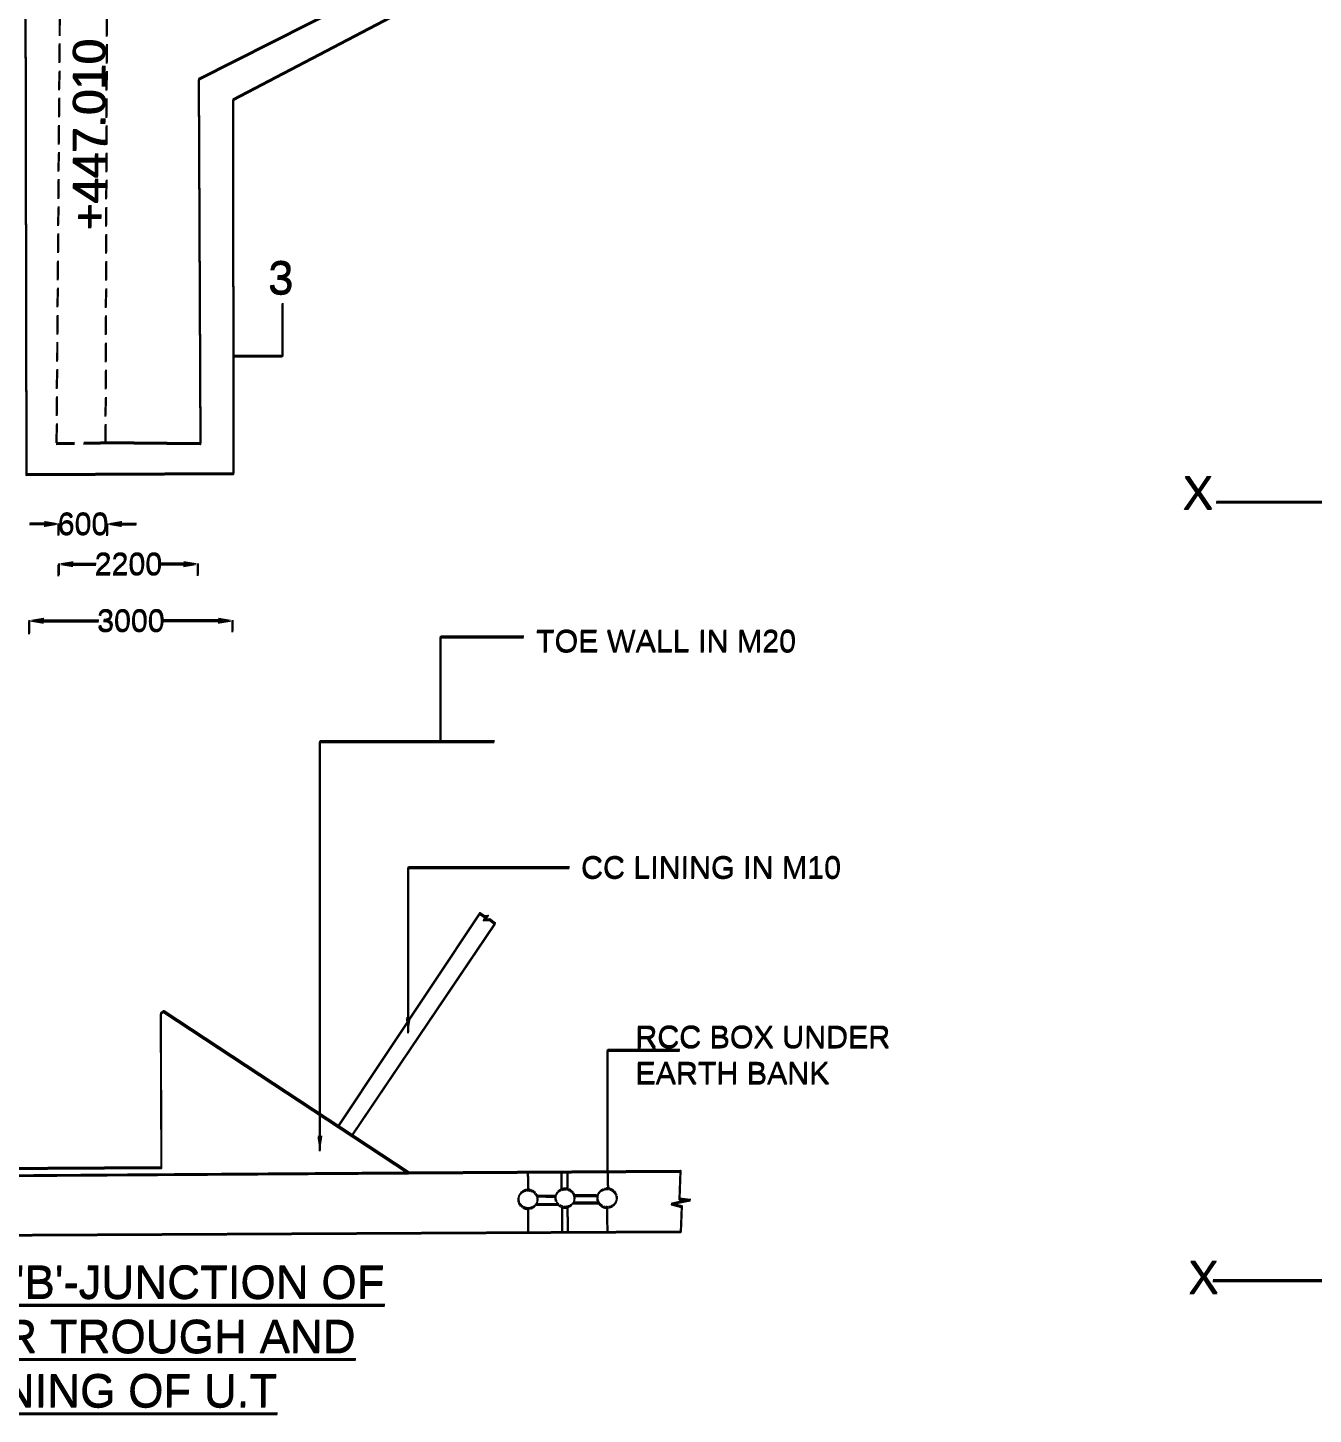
# Model space of a CAD drawing. Header units: inches. Extents: x 112 to 101600, y 95 to 62139.
# Drawn here: x 9027 to 26786, y 178 to 19334 of the extents above; entities that cross this region are included whole.
import ezdxf

# ---------------------------------------------------------------- set-up
doc = ezdxf.new("R2010")
doc.units = ezdxf.units.IN
doc.header["$MEASUREMENT"] = 0
doc.linetypes.add('HIDDEN2', pattern=[0.1875, 0.125, -0.0625])
for name, color, linetype in [('DIM', 7, 'Continuous'), ('DRAWING', 7, 'Continuous'), ('TEXT', 255, 'Continuous')]:
    doc.layers.add(name, color=color, linetype=linetype)
doc.styles.get("Standard").update_dxf_attribs({"font": 'arial.ttf'})
doc.dimstyles.new('HOZ', dxfattribs={"dimtxt": 300, "dimasz": 200, "dimexe": 0.18, "dimexo": 0.0625, "dimgap": 0.09, "dimtad": 0, "dimtih": 1, "dimtoh": 1, "dimdec": 0, "dimzin": 0, "dimdsep": 46, "dimtxsty": 'Standard', "dimcen": 0, "dimadec": 0, "dimazin": 0, "dimtfac": 1, "dimtdec": 0, "dimtofl": 0, "dimtmove": 0, "dimatfit": 3, "dimfxl": 1, "dimtolj": 1, "dimtzin": 0, "dimarcsym": 0})
doc.dimstyles.get("Standard").update_dxf_attribs({"dimtxt": 0.18, "dimasz": 0.18, "dimexe": 0.18, "dimexo": 0.0625, "dimgap": 0.09, "dimtad": 0, "dimtih": 1, "dimtoh": 1, "dimdec": 4, "dimzin": 0, "dimdsep": 46, "dimtxsty": 'Standard', "dimblk": 'OBLIQUE', "dimcen": 0.09, "dimadec": 0, "dimazin": 0, "dimtfac": 1, "dimtdec": 4, "dimtofl": 0, "dimtmove": 0, "dimatfit": 3, "dimfxl": 1, "dimtolj": 1, "dimtzin": 0, "dimarcsym": 0})

# ---------------------------------------------------------------- blocks, each defined once
blk = doc.blocks.new('*D24')
at = {"layer": 'Defpoints', "color": 0, "transparency": 16777216}
for p in [(10125, 12469), (9453, 12317), (10125, 12313)]:
    blk.add_point(p, dxfattribs=at)
at = {"layer": 'DIM', "color": 0, "lineweight": -2, "transparency": 16777216}
for p, q in [((9253, 12469), (9053, 12469)), ((9453, 12317), (9453, 12469)), ((10125, 12313), (10125, 12469)), ((10325, 12469), (10525, 12469))]:
    blk.add_line(p, q, dxfattribs=at)
at = {"layer": 'DIM', "color": 0, "transparency": 16777216}
for points in [[(9253, 12502), (9253, 12436), (9453, 12469)], [(10325, 12502), (10325, 12436), (10125, 12469)]]:
    blk.add_solid(points, dxfattribs=at)
at = {"layer": 'DIM', "color": 0, "transparency": 16777216, "insert": (9789, 12469), "char_height": 300, "attachment_point": 5}
blk.add_mtext('\\A1;600', dxfattribs=at)
blk = doc.blocks.new('*D25')
at = {"layer": 'Defpoints', "color": 0, "transparency": 16777216}
for p in [(11378, 11914), (9454, 11758), (11378, 11763)]:
    blk.add_point(p, dxfattribs=at)
at = {"layer": 'DIM', "color": 0, "lineweight": -2, "transparency": 16777216}
for p, q in [((9454, 11758), (9454, 11914)), ((9654, 11914), (9966, 11914)), ((11178, 11914), (10866, 11914)), ((11378, 11763), (11378, 11914))]:
    blk.add_line(p, q, dxfattribs=at)
at = {"layer": 'DIM', "color": 0, "transparency": 16777216}
for points in [[(9654, 11948), (9654, 11881), (9454, 11914)], [(11178, 11948), (11178, 11881), (11378, 11914)]]:
    blk.add_solid(points, dxfattribs=at)
at = {"layer": 'DIM', "color": 0, "transparency": 16777216, "insert": (10416, 11914), "char_height": 300, "attachment_point": 5}
blk.add_mtext('\\A1;2200', dxfattribs=at)
blk = doc.blocks.new('*D26')
at = {"layer": 'Defpoints', "color": 0, "transparency": 16777216}
for p in [(11855, 11132), (9046, 10958), (11855, 10983)]:
    blk.add_point(p, dxfattribs=at)
at = {"layer": 'DIM', "color": 0, "lineweight": -2, "transparency": 16777216}
for p, q in [((9046, 10958), (9046, 11132)), ((9246, 11132), (10003, 11132)), ((11655, 11132), (10898, 11132)), ((11855, 10983), (11855, 11132))]:
    blk.add_line(p, q, dxfattribs=at)
at = {"layer": 'DIM', "color": 0, "transparency": 16777216}
for points in [[(9246, 11165), (9246, 11099), (9046, 11132)], [(11655, 11165), (11655, 11099), (11855, 11132)]]:
    blk.add_solid(points, dxfattribs=at)
at = {"layer": 'DIM', "color": 0, "transparency": 16777216, "insert": (10450, 11132), "char_height": 300, "attachment_point": 5}
blk.add_mtext('\\A1;3000', dxfattribs=at)
blk = doc.blocks.new('_Oblique')
at = {"color": 0, "linetype": 'ByBlock', "lineweight": -2}
blk.add_line((-0.5, -0.5), (0.5, 0.5), dxfattribs=at)
blk = doc.blocks.new('*D87')
at = {"layer": 'Defpoints', "color": 0, "transparency": 16777216}
for p in [(10129, 12486), (9457, 12335), (10129, 12331)]:
    blk.add_point(p, dxfattribs=at)
at = {"layer": 'DIM', "color": 0, "lineweight": -2, "transparency": 16777216}
for p, q in [((9257, 12486), (9057, 12486)), ((9457, 12335), (9457, 12486)), ((10129, 12331), (10129, 12486)), ((10329, 12486), (10529, 12486))]:
    blk.add_line(p, q, dxfattribs=at)
at = {"layer": 'DIM', "color": 0, "transparency": 16777216}
for points in [[(9257, 12520), (9257, 12453), (9457, 12486)], [(10329, 12520), (10329, 12453), (10129, 12486)]]:
    blk.add_solid(points, dxfattribs=at)
at = {"layer": 'DIM', "color": 0, "transparency": 16777216, "insert": (9793, 12486), "char_height": 300, "attachment_point": 5}
blk.add_mtext('\\A1;600', dxfattribs=at)
blk = doc.blocks.new('*D88')
at = {"layer": 'Defpoints', "color": 0, "transparency": 16777216}
for p in [(11382, 11932), (9459, 11776), (11382, 11780)]:
    blk.add_point(p, dxfattribs=at)
at = {"layer": 'DIM', "color": 0, "lineweight": -2, "transparency": 16777216}
for p, q in [((9459, 11776), (9459, 11932)), ((9659, 11932), (9971, 11932)), ((11182, 11932), (10871, 11932)), ((11382, 11780), (11382, 11932))]:
    blk.add_line(p, q, dxfattribs=at)
at = {"layer": 'DIM', "color": 0, "transparency": 16777216}
for points in [[(9659, 11965), (9659, 11898), (9459, 11932)], [(11182, 11965), (11182, 11898), (11382, 11932)]]:
    blk.add_solid(points, dxfattribs=at)
at = {"layer": 'DIM', "color": 0, "transparency": 16777216, "insert": (10421, 11932), "char_height": 300, "attachment_point": 5}
blk.add_mtext('\\A1;2200', dxfattribs=at)
blk = doc.blocks.new('*D89')
at = {"layer": 'Defpoints', "color": 0, "transparency": 16777216}
for p in [(11859, 11149), (9050, 10976), (11859, 11000)]:
    blk.add_point(p, dxfattribs=at)
at = {"layer": 'DIM', "color": 0, "lineweight": -2, "transparency": 16777216}
for p, q in [((9050, 10976), (9050, 11150)), ((9250, 11149), (10008, 11149)), ((11659, 11149), (10902, 11149)), ((11859, 11000), (11859, 11150))]:
    blk.add_line(p, q, dxfattribs=at)
at = {"layer": 'DIM', "color": 0, "transparency": 16777216}
for points in [[(9250, 11183), (9250, 11116), (9050, 11149)], [(11659, 11183), (11659, 11116), (11859, 11149)]]:
    blk.add_solid(points, dxfattribs=at)
at = {"layer": 'DIM', "color": 0, "transparency": 16777216, "insert": (10455, 11149), "char_height": 300, "attachment_point": 5}
blk.add_mtext('\\A1;3000', dxfattribs=at)

msp = doc.modelspace()

# ---------------------------------------------------------------- linework, layer by layer
at = {"layer": 'DRAWING'}
for points in [[(9548.3245, 41002.68845), (9548.3245, 35301.20325), (9548.3245, 27580.24484), (9468.21324, 20289.37703), (8991.78444, 20070.46669), (9007.09082, 13151.66245), (11871.14805, 13165.24643), (11864.56535, 18334.60117), (15421.37869, 20197.76706), (19459.09991, 20563.87329), (21457.46132, 20572.78451), (21444.44692, 23713.58753), (25606.91157, 23713.58753), (35419.43364, 23713.58753), (44694.61351, 23713.58753), (55133.2957, 23713.58753), (64429.2798, 23713.58753), (69882.39832, 23713.58753), (74044.64411, 23713.58753), (74509.51137, 23713.58753), (76317.97932, 23713.58753)], [(9552.82594, 41020.08766), (9552.82594, 35318.60246), (9552.82594, 27597.64404), (9472.71467, 20306.77623), (8996.28587, 20087.86589), (9011.59226, 13169.06165), (11875.64948, 13182.64564), (11869.06679, 18352.00037), (15425.88013, 20215.16627), (19463.60134, 20581.27249), (21461.96276, 20590.18372), (21448.94836, 23730.98673), (25611.413, 23730.98673), (35423.93508, 23730.98673), (44699.11494, 23730.98673), (55137.79713, 23730.98673), (64433.78124, 23730.98673), (69886.89976, 23730.98673), (74049.14554, 23730.98673), (74514.0128, 23730.98673), (76322.48075, 23730.98673)], [(20995.42901, 23703.46296), (20995.42901, 20998.46697), (19406.85067, 20981.7833), (15449.01461, 20663.9883), (11388.06397, 18612.00671), (11411.21717, 13578.08472), (10030.76218, 13590.50736)], [(20999.93045, 23720.86217), (20999.93045, 21015.86618), (19411.3521, 20999.1825), (15453.51604, 20681.38751), (11392.5654, 18629.40591), (11415.71861, 13595.48392), (10035.26362, 13607.90656)], [(13312.81538, 4146.39971), (15266.87359, 7089.09648), (15325.83655, 7044.92397), (15384.7995, 7053.7584), (15322.88836, 6997.80646), (15399.54043, 7006.64107), (15479.14031, 6944.79952), (13506.21609, 4018.80359)], [(13317.31682, 4163.79891), (15271.37503, 7106.49569), (15330.33798, 7062.32317), (15389.30094, 7071.1576), (15327.3898, 7015.20566), (15404.04186, 7024.04028), (15483.64174, 6962.19872), (13510.71753, 4036.20279)], [(4577.25118, 3455.68085), (4580.27667, 3558.51455), (10877.04113, 3594.44163), (10868.50327, 5723.0425), (10908.88355, 5752.76279), (14289.65695, 3522.2975)], [(4572.74975, 3438.28165), (4575.77524, 3541.11535), (10872.5397, 3577.04243), (10864.00183, 5705.64329), (10904.38212, 5735.36359), (14285.15551, 3504.8983)], [(4572.74975, 3438.28165), (14285.15551, 3504.8983), (18041.29448, 3529.00876), (18026.59747, 3145.07454), (18171.92702, 3126.72009), (17919.68833, 3074.99422), (18056.66547, 3041.62261), (18043.37487, 2688.0667), (4609.59134, 2618.30539), (4602.00656, 3041.15463), (4483.13301, 3069.94008), (4701.0678, 3077.36131), (4563.23375, 3146.20091), (4572.74975, 3438.28165)], [(4577.25118, 3455.68085), (14289.65695, 3522.2975), (18045.79591, 3546.40797), (18031.09891, 3162.47374), (18176.42845, 3144.11929), (17924.18976, 3092.39342), (18061.1669, 3059.02181), (18047.8763, 2705.4659), (4614.09278, 2635.7046), (4606.508, 3058.55383), (4487.63444, 3087.33928), (4705.56923, 3094.76052), (4567.73518, 3163.60011), (4577.25118, 3455.68085)]]:
    msp.add_lwpolyline(points, dxfattribs=at)
at = {"layer": 'DRAWING', "color": 3, "linetype": 'HIDDEN2', "ltscale": 2000}
for points in [[(18859.68636, 25638.83807), (18869.80934, 24668.70526), (9468.16801, 19847.24747), (9420.70539, 13582.81986), (10030.76218, 13590.50736)], [(18864.18779, 25656.23728), (18874.31077, 24686.10447), (9472.66945, 19864.64668), (9425.20683, 13600.21906), (10035.26362, 13607.90656)], [(10101.77507, 13589.86832), (10119.89817, 19494.81387), (18791.64225, 23872.54025)], [(10106.27651, 13607.26752), (10124.3996, 19512.21307), (18796.14368, 23889.93945)]]:
    msp.add_lwpolyline(points, dxfattribs=at)
at = {"layer": 'DRAWING', "color": 2, "linetype": 'HIDDEN2'}
for points in [[(15932.82752, 3515.47462), (15934.79024, 3269.43731)], [(15937.32896, 3532.87382), (15939.29167, 3286.83651)], [(16397.62183, 3518.45811), (16396.22512, 3274.01362)], [(16402.12326, 3535.85732), (16400.72656, 3291.41283)], [(16477.0663, 3518.96806), (16480.04165, 3280.81129)], [(16481.56773, 3536.36727), (16484.54308, 3298.2105)], [(17036.95483, 3522.56196), (17038.89411, 3287.20824)], [(17041.45627, 3539.96116), (17043.39555, 3304.60744)], [(16045.99612, 3069.42197), (16351.81577, 3070.01563)], [(16050.49756, 3086.82117), (16356.31721, 3087.41483)], [(16057.76577, 3185.16202), (16322.07985, 3183.74294)], [(16062.2672, 3202.56123), (16326.58128, 3201.14214)], [(16558.23857, 3089.04046), (16914.50994, 3089.09235)], [(16562.74001, 3106.43967), (16919.01137, 3106.49155)], [(16571.68421, 3192.33049), (16900.79386, 3189.97383)], [(16576.18564, 3209.72969), (16905.2953, 3207.37303)], [(15935.83003, 3008.74504), (15937.5521, 2677.13121)], [(15940.33147, 3026.14425), (15942.05353, 2694.53042)], [(16404.09663, 3034.66546), (16405.94066, 2679.56355)], [(16408.59806, 3052.06466), (16410.4421, 2696.96275)], [(16480.62805, 3031.16551), (16482.45184, 2679.96087)], [(16485.12948, 3048.56472), (16486.95328, 2697.36007)], [(17028.06248, 3024.15452), (17029.8351, 2682.80341)], [(17032.56391, 3041.55372), (17034.33654, 2700.20262)]]:
    msp.add_lwpolyline(points, dxfattribs=at)
for centre, radius in [((15935.83003, 3139.09325), 130.34821), ((15940.33147, 3156.49245), 130.34821), ((16447.98725, 3155.91242), 128.94655), ((16452.48868, 3173.31162), 128.94655), ((17028.06248, 3155.90438), 131.74987), ((17032.56391, 3173.30359), 131.74987)]:
    msp.add_circle(centre, radius, dxfattribs=at)

# ---------------------------------------------------------------- texts
at = {"layer": 'DIM', "char_height": 450, "attachment_point": 5, "rotation": 90}
for insert in [(9881.73556, 17869.9345), (9877.23413, 17852.5353)]:
    msp.add_mtext('\\A1;+447.010', dxfattribs=dict(at, insert=insert))
at = {"layer": 'DIM', "char_height": 450, "attachment_point": 5}
for s, insert in [('\\A1;3', (12521.57554, 15866.86195)), ('\\A1;3', (12526.07697, 15884.26115)), ('\\A1;X', (25191.03351, 12896.97341)), ('\\A1;X', (25195.53495, 12914.37261)), ('\\A1;X', (25272.445, 2076.88204)), ('\\A1;X', (25267.94356, 2059.48283))]:
    msp.add_mtext(s, dxfattribs=dict(at, insert=insert))
at = {"layer": 'DIM', "char_height": 450, "width": 9088.624878, "attachment_point": 5}
for insert in [(9485.84948, 1240.14112), (9490.35091, 1257.54033)]:
    msp.add_mtext("\\A1;{\\LDETAILS OF 'B'-JUNCTION OF BOX UNDER TROUGH AND SIDE LINING OF U.T}", dxfattribs=dict(at, insert=insert))
at = {"layer": 'TEXT', "char_height": 300.4634801, "attachment_point": 1}
for s, insert, width in [('TOE WALL IN M20', (16046.81935, 11000.83576), 7342.9026341), ('TOE WALL IN M20', (16051.32078, 11018.23496), 7342.9026341), ('CC LINING IN M10', (16668.83147, 7873.77135), 7342.9026341), ('CC LINING IN M10', (16673.3329, 7891.17055), 7342.9026341), ('RCC BOX UNDER EARTH BANK', (17419.10743, 5531.71925), 3564.717523), ('RCC BOX UNDER EARTH BANK', (17423.60887, 5549.11845), 3564.717523)]:
    msp.add_mtext(s, dxfattribs=dict(at, insert=insert, width=width))

# ---------------------------------------------------------------- dimensions: what is measured, and where the dimension line sits
at = {"layer": 'DIM'}
for base, p1, p2, text, picture, middle in [((10124.83775, 12468.87958), (9452.8618, 12317.40079), (10124.83775, 12313.30637), '600', '*D24', (9788.84978, 12468.87958)), ((10129.33919, 12486.27879), (9457.36324, 12334.79999), (10129.33919, 12330.70557), '600', '*D87', (9793.35121, 12486.27879)), ((11377.86014, 11914.3074), (9454.42214, 11758.35811), (11377.86014, 11762.94489), '2200', '*D25', (10416.14114, 11914.3074)), ((11382.36158, 11931.70661), (9458.92357, 11775.75731), (11382.36158, 11780.34409), '2200', '*D88', (10420.64258, 11931.70661)), ((11854.9628, 11131.93895), (9045.93428, 10958.15947), (11854.9628, 10982.78046), '3000', '*D26', (10450.44854, 11131.93895)), ((11859.46423, 11149.33815), (9050.43572, 10975.55868), (11859.46423, 11000.17966), '3000', '*D89', (10454.94997, 11149.33815))]:
    dim = msp.add_linear_dim(base=base, p1=p1, p2=p2, text=text, dimstyle='HOZ', dxfattribs=at)
    dim.commit()
    dim.dimension.update_dxf_attribs({"geometry": picture, "text_midpoint": middle})

# ---------------------------------------------------------------- leaders
for points in [[(13061.32117, 3811.0497), (13061.32117, 9464.14262), (15470.53897, 9464.14262)], [(13065.8226, 3828.44891), (13065.8226, 9481.54182), (15475.04041, 9481.54182)], [(14281.56641, 5445.44418), (14281.56641, 7722.32917), (16506.74016, 7722.32917)], [(14286.06785, 5462.84339), (14286.06785, 7739.72837), (16511.24159, 7739.72837)]]:
    msp.add_leader(points, dimstyle='HOZ', override={"dimgap": 0.09, "dimtad": 0}, dxfattribs=at)
at = {"layer": 'DRAWING'}
for points in [[(12545.05035, 15527.6382), (12545.05035, 14803.20234), (11873.58694, 14802.34729)], [(12540.54892, 15510.23899), (12540.54892, 14785.80313), (11869.08551, 14784.94809)], [(25445.28096, 12773.16583), (28102.12766, 12773.16583), (28102.12766, 10789.43026)], [(25449.78239, 12790.56504), (28106.62909, 12790.56504), (28106.62909, 10806.82946)], [(14734.54649, 9481.54182), (14734.54649, 10927.53237), (15880.79232, 10927.53237)], [(14730.04506, 9464.14262), (14730.04506, 10910.13316), (15876.29088, 10910.13316)], [(17036.95483, 3522.56196), (17036.95483, 5201.27865), (18029.09908, 5201.27865)], [(17041.45627, 3539.96116), (17041.45627, 5218.67786), (18033.60051, 5218.67786)], [(25400.34664, 2016.6292), (27996.60774, 2016.6292), (27996.60774, 2570.44031)], [(25404.84808, 2034.02841), (28001.10918, 2034.02841), (28001.10918, 2587.83951)]]:
    msp.add_leader(points, dimstyle='Standard', override={"dimgap": 0.09, "dimtad": 0}, dxfattribs=at)

doc.saveas('drawing.dxf')
